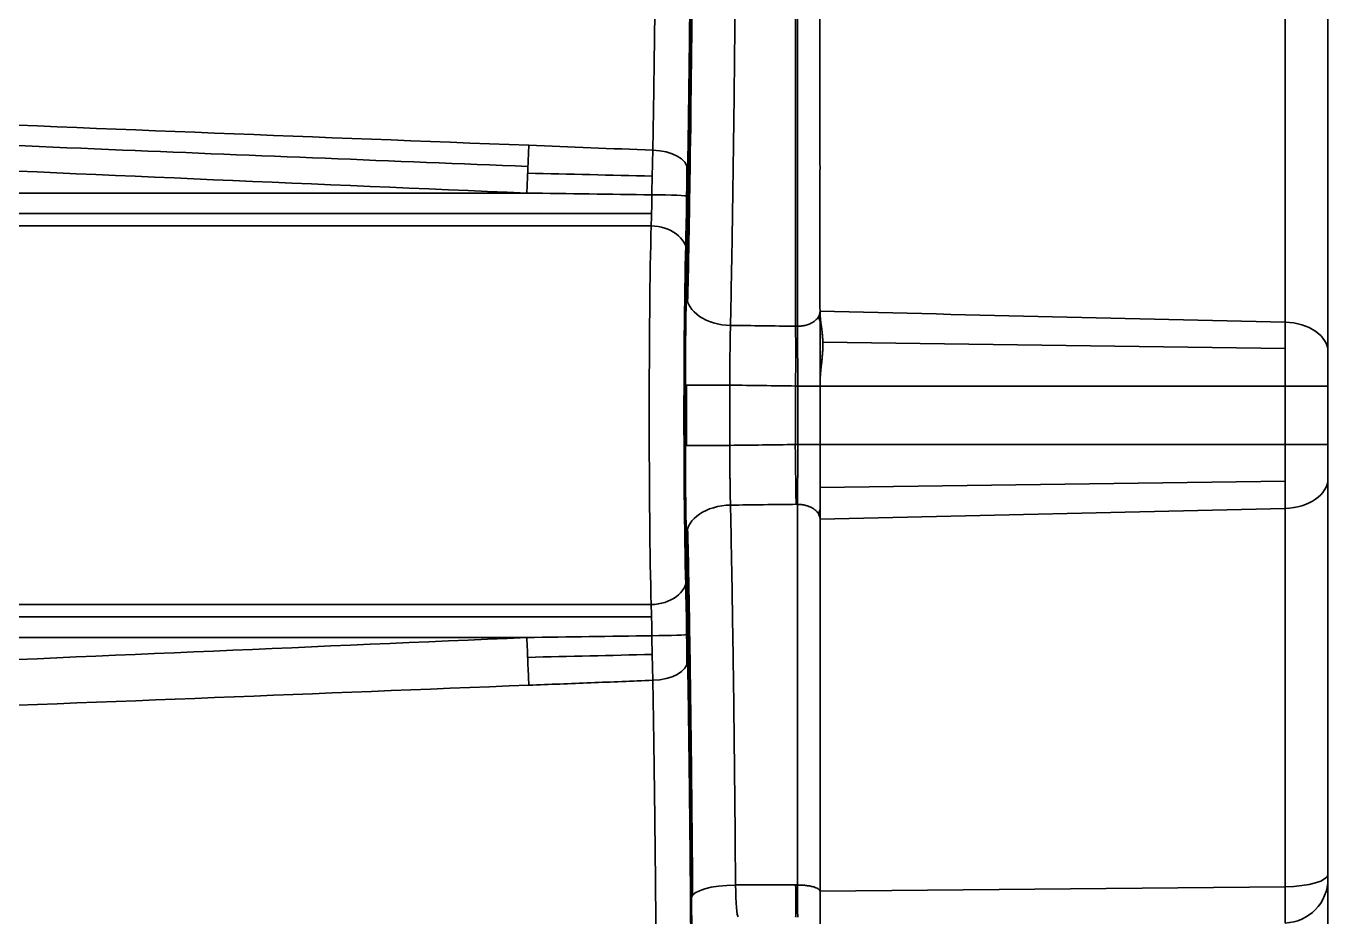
# Model space of a CAD drawing. Header units: millimetres. Extents: x 83 to 1196, y -164 to 735.
# Drawn here: x 361.54 to 390.89, y 49.73 to 69.82 of the extents above; entities that cross this region are included whole.
import ezdxf

# ---------------------------------------------------------------- set-up
doc = ezdxf.new("R2010")
doc.units = ezdxf.units.MM
doc.layers.add('1', color=7, linetype='Continuous', true_color=0xffffff)

msp = doc.modelspace()

# ---------------------------------------------------------------- linework, layer by layer
at = {"layer": '1', "color": 7, "linetype": 'Continuous', "lineweight": 35}
for p, q in [((372.874, 67.128), (372.829, 66.052)), ((376.425, 65.507), (376.435, 66.67)), ((372.829, 66.052), (309.841, 66.052)), ((309.841, 65.587), (375.641, 65.587)), ((375.631, 65.309), (309.841, 65.309)), ((379.402, 63.261), (379.438, 63.158)), ((379.501, 62.693), (389.924, 62.55)), ((376.404, 60.362), (376.404, 61.72)), ((377.408, 61.72), (376.404, 61.72)), ((376.429, 60.362), (376.429, 61.72)), ((377.408, 60.362), (377.408, 61.72)), ((378.889, 61.7), (378.937, 61.7)), ((378.937, 60.382), (378.937, 61.699)), ((379.438, 60.382), (379.438, 61.699)), ((389.924, 61.699), (379.439, 61.699)), ((389.924, 60.382), (389.924, 61.699)), ((390.889, 61.699), (390.889, 60.382)), ((390.889, 61.699), (390.889, 60.382)), ((377.408, 60.362), (376.404, 60.362)), ((378.933, 60.382), (378.889, 60.381)), ((389.924, 60.382), (379.438, 60.382)), ((390.889, 60.382), (389.924, 60.382)), ((389.924, 59.555), (379.438, 59.414)), ((379.402, 58.821), (379.438, 58.924)), ((389.924, 58.941), (379.439, 58.696)), ((309.841, 56.772), (375.631, 56.772)), ((375.641, 56.495), (309.841, 56.495)), ((376.435, 55.412), (376.425, 56.575)), ((309.841, 56.03), (372.829, 56.03)), ((377.533, 50.449), (378.91, 50.449)), ((389.924, 50.41), (379.438, 50.307))]:
    msp.add_line(p, q, dxfattribs=at)
for centre, major_axis, ratio, start_param, end_param in [((375.651, 66.583), (0.804, -0.014), 0.540697, 0.031123, 1.557397), ((375.599, 66.052), (0, 1.005), 0.047135, 3.881303, 4.671978), ((375.646, 65.979), (0.804, -0.001), 0.0404, 0.026201, 1.570839), ((376.402, 66.052), (0, 1.809), 0.026186, 3.881303, 4.671978), ((376.403, 66.052), (0, 1.005), 0.026186, 3.875603, 4.139484), ((375.718, 61.041), (0, 5.779), 0.022543, 0.73971, 2.401882), ((375.631, 64.716), (0.804, -0.023), 0.738526, 0.038835, 1.591985), ((376.523, 61.041), (0, 5.779), 0.026186, 0.740702, 2.400891), ((376.522, 61.041), (0, 4.975), 0.026186, 0.73971, 2.401882), ((377.429, 63.74), (-1.005, 0.024), 0.669986, 0.035268, 1.577561), ((389.889, 62.469), (1, 0), 0.670961, 0, 1.53589), ((389.889, 61.699), (1, 0), 0.000005, 0, 1.53589), ((389.889, 59.611), (1, 0), 0.669804, 4.747296, 6.283186), ((377.429, 58.342), (-1.005, -0.024), 0.669986, 4.705624, 6.247917), ((375.631, 57.366), (0.804, 0.023), 0.738526, 4.6912, 6.24435), ((376.402, 56.03), (0, 1.809), 0.026186, 4.7528, 5.543475), ((375.599, 56.03), (0, 1.005), 0.047135, 4.7528, 5.543475), ((376.403, 56.03), (0, 1.005), 0.026186, 5.285294, 5.549175), ((375.646, 56.103), (0.804, 0.001), 0.0404, 4.712346, 6.256984), ((375.651, 55.499), (0.804, 0.014), 0.540697, 4.725788, 6.252062), ((389.889, 50.692), (1, 0), 0.282075, 4.747296, 6.283186), ((389.889, 50.59), (1, 0), 0.999028, 4.747296, 6.283185), ((377.545, 50.165), (-1.005, -0.008), 0.28215, 4.721938, 6.255896), ((377.596, 50.732), (0, 1.005), 0.06461, 1.856732, 3.09774), ((376.591, 50.732), (0, 2.01), 0.026196, 1.856732, 2.827389)]:
    msp.add_ellipse(centre, major_axis=major_axis, ratio=ratio, start_param=start_param, end_param=end_param, dxfattribs=at)
for points, degree, knots in [([(375.742, 73.162), (375.74, 72.89), (375.738, 72.62), (375.734, 72.216), (375.733, 72.082), (375.731, 71.814), (375.73, 71.681), (375.724, 71.016), (375.718, 70.493), (375.706, 69.466), (375.7, 68.962), (375.685, 67.974), (375.678, 67.49), (375.669, 67.017)], 3, [0, 0, 0, 0, 0.125, 0.125, 0.1875, 0.1875, 0.25, 0.25, 0.5, 0.5, 0.75, 0.75, 1, 1, 1, 1]), ([(376.526, 72.964), (376.522, 72.397), (376.518, 71.838), (376.508, 70.738), (376.503, 70.197), (376.491, 69.131), (376.485, 68.608), (376.471, 67.58), (376.463, 67.076), (376.455, 66.583)], 3, [0, 0, 0, 0, 0.25, 0.25, 0.5, 0.5, 0.75, 0.75, 1, 1, 1, 1]), ([(376.424, 63.74), (376.431, 64.034), (376.438, 64.334), (376.45, 64.948), (376.456, 65.262), (376.474, 66.219), (376.484, 66.882), (376.499, 67.909), (376.503, 68.256), (376.512, 68.962), (376.516, 69.321), (376.522, 69.866), (376.524, 70.049), (376.527, 70.326), (376.528, 70.419), (376.529, 70.604), (376.534, 71.068), (376.538, 71.538), (376.54, 71.916)], 3, [0, 0, 0, 0, 0.125, 0.125, 0.25, 0.25, 0.5, 0.5, 0.625, 0.625, 0.75, 0.75, 0.8125, 0.8125, 0.84375, 0.84375, 0.875, 1, 1, 1, 1]), ([(376.566, 71.859), (376.566, 71.807), (376.566, 71.756), (376.553, 70.066), (376.536, 68.48), (376.509, 66.578), (376.503, 66.203), (376.491, 65.47), (376.485, 65.112), (376.471, 64.359), (376.463, 63.968), (376.454, 63.588)], 3, [0, 0, 0, 0, 0.017162, 0.017162, 0.567169, 0.567169, 0.704671, 0.704671, 0.842173, 0.842173, 1, 1, 1, 1]), ([(377.42, 63.067), (377.426, 63.375), (377.433, 63.69), (377.445, 64.333), (377.451, 64.661), (377.468, 65.664), (377.478, 66.358), (377.492, 67.434), (377.497, 67.798), (377.505, 68.538), (377.509, 68.913), (377.515, 69.484), (377.517, 69.676), (377.52, 69.966), (377.521, 70.063), (377.522, 70.257), (377.527, 70.744), (377.53, 71.236), (377.533, 71.633)], 3, [0, 0, 0, 0, 0.125, 0.125, 0.25, 0.25, 0.5, 0.5, 0.625, 0.625, 0.75, 0.75, 0.8125, 0.8125, 0.84375, 0.84375, 0.875, 1, 1, 1, 1]), ([(378.889, 71.633), (378.889, 71.609), (378.889, 71.56), (378.889, 71.486), (378.889, 71.413), (378.889, 71.339), (378.889, 71.266), (378.889, 71.193), (378.889, 71.12), (378.889, 71.047), (378.889, 70.974), (378.889, 70.902), (378.889, 70.829), (378.889, 70.757), (378.889, 70.685), (378.889, 70.612), (378.889, 70.54), (378.889, 70.468), (378.889, 70.397), (378.889, 70.325), (378.889, 70.253), (378.889, 70.182), (378.889, 70.111), (378.889, 70.039), (378.889, 69.968), (378.889, 69.897), (378.889, 69.826), (378.889, 69.756), (378.889, 69.685), (378.889, 69.615), (378.889, 69.544), (378.889, 69.474), (378.889, 69.404), (378.889, 69.334), (378.889, 69.264), (378.889, 69.194), (378.889, 69.125), (378.889, 69.055), (378.889, 68.986), (378.889, 68.916), (378.889, 68.847), (378.889, 68.778), (378.889, 68.709), (378.889, 68.641), (378.889, 68.572), (378.889, 68.503), (378.889, 68.435), (378.889, 68.367), (378.889, 68.299), (378.889, 68.231), (378.889, 68.163), (378.889, 68.095), (378.889, 68.028), (378.889, 67.96), (378.889, 67.893), (378.889, 67.826), (378.889, 67.759), (378.889, 67.692), (378.889, 67.625), (378.889, 67.558), (378.889, 67.492), (378.889, 67.425), (378.889, 67.359), (378.889, 67.293), (378.889, 67.227), (378.889, 67.161), (378.889, 67.095), (378.889, 67.03), (378.889, 66.964), (378.889, 66.899), (378.889, 66.834), (378.889, 66.769), (378.889, 66.704), (378.889, 66.639), (378.889, 66.574), (378.889, 66.51), (378.889, 66.446), (378.889, 66.382), (378.889, 66.318), (378.889, 66.254), (378.889, 66.19), (378.889, 66.127), (378.889, 66.063), (378.889, 66), (378.889, 65.937), (378.889, 65.874), (378.889, 65.811), (378.889, 65.748), (378.889, 65.686), (378.889, 65.624), (378.889, 65.562), (378.889, 65.5), (378.889, 65.438), (378.889, 65.376), (378.889, 65.315), (378.889, 65.253), (378.889, 65.192), (378.889, 65.131), (378.889, 65.07), (378.889, 65.01), (378.889, 64.949), (378.889, 64.889), (378.889, 64.828), (378.889, 64.768), (378.889, 64.709), (378.889, 64.649), (378.889, 64.589), (378.889, 64.53), (378.889, 64.471), (378.889, 64.412), (378.889, 64.353), (378.889, 64.294), (378.889, 64.236), (378.889, 64.178), (378.889, 64.119), (378.889, 64.061), (378.889, 64.004), (378.889, 63.946), (378.889, 63.889), (378.889, 63.831), (378.889, 63.774), (378.889, 63.717), (378.889, 63.661), (378.889, 63.604), (378.889, 63.548), (378.889, 63.492), (378.889, 63.436), (378.889, 63.38), (378.889, 63.324), (378.889, 63.269), (378.889, 63.214), (378.889, 63.159), (378.889, 63.104), (378.889, 63.068), (378.889, 63.05)], 3, [0, 0, 0, 0, 0.00779, 0.015574, 0.023354, 0.031129, 0.0389, 0.046665, 0.054426, 0.062183, 0.069934, 0.077681, 0.085424, 0.093162, 0.100895, 0.108625, 0.116349, 0.12407, 0.131786, 0.139497, 0.147205, 0.154908, 0.162607, 0.170302, 0.177993, 0.185679, 0.193362, 0.201041, 0.208716, 0.216387, 0.224054, 0.231717, 0.239377, 0.247032, 0.254685, 0.262333, 0.269978, 0.277619, 0.285257, 0.292892, 0.300523, 0.30815, 0.315775, 0.323396, 0.331013, 0.338628, 0.34624, 0.353848, 0.361454, 0.369056, 0.376656, 0.384252, 0.391846, 0.399437, 0.407026, 0.414611, 0.422194, 0.429775, 0.437352, 0.444928, 0.452501, 0.460071, 0.467639, 0.475204, 0.482767, 0.490327, 0.497885, 0.50544, 0.512993, 0.520544, 0.528092, 0.535638, 0.543181, 0.550722, 0.558261, 0.565797, 0.573332, 0.580863, 0.588393, 0.59592, 0.603446, 0.610969, 0.61849, 0.626008, 0.633525, 0.64104, 0.648552, 0.656063, 0.663572, 0.671079, 0.678583, 0.686087, 0.693588, 0.701087, 0.708585, 0.716081, 0.723575, 0.731068, 0.738559, 0.746049, 0.753537, 0.761024, 0.768509, 0.775993, 0.783476, 0.790957, 0.798437, 0.805916, 0.813394, 0.820871, 0.828346, 0.835821, 0.843295, 0.850768, 0.85824, 0.865711, 0.873181, 0.88065, 0.888119, 0.895587, 0.903053, 0.910518, 0.917983, 0.925446, 0.932907, 0.940368, 0.947827, 0.955285, 0.962741, 0.970196, 0.977649, 0.985101, 0.992551, 1, 1, 1, 1]), ([(378.932, 63.049), (378.932, 63.067), (378.932, 63.104), (378.932, 63.159), (378.932, 63.214), (378.932, 63.269), (378.932, 63.325), (378.932, 63.38), (378.932, 63.436), (378.932, 63.492), (378.932, 63.549), (378.932, 63.605), (378.932, 63.662), (378.932, 63.719), (378.932, 63.776), (378.932, 63.833), (378.932, 63.89), (378.932, 63.948), (378.932, 64.005), (378.932, 64.063), (378.932, 64.121), (378.932, 64.18), (378.932, 64.238), (378.932, 64.297), (378.932, 64.356), (378.932, 64.415), (378.932, 64.474), (378.932, 64.533), (378.932, 64.592), (378.932, 64.652), (378.932, 64.712), (378.932, 64.772), (378.932, 64.832), (378.931, 64.892), (378.931, 64.953), (378.931, 65.013), (378.931, 65.074), (378.931, 65.135), (378.931, 65.196), (378.931, 65.257), (378.931, 65.319), (378.931, 65.38), (378.931, 65.442), (378.931, 65.504), (378.931, 65.566), (378.931, 65.628), (378.931, 65.691), (378.931, 65.753), (378.931, 65.816), (378.931, 65.879), (378.931, 65.942), (378.931, 66.005), (378.931, 66.068), (378.931, 66.131), (378.931, 66.195), (378.931, 66.259), (378.931, 66.323), (378.931, 66.387), (378.931, 66.451), (378.931, 66.515), (378.931, 66.58), (378.931, 66.644), (378.931, 66.709), (378.931, 66.774), (378.931, 66.839), (378.931, 66.904), (378.931, 66.969), (378.931, 67.035), (378.931, 67.1), (378.931, 67.166), (378.931, 67.232), (378.931, 67.298), (378.931, 67.364), (378.931, 67.43), (378.931, 67.497), (378.931, 67.563), (378.931, 67.63), (378.931, 67.697), (378.931, 67.764), (378.931, 67.831), (378.931, 67.898), (378.931, 67.965), (378.931, 68.033), (378.931, 68.1), (378.931, 68.168), (378.931, 68.236), (378.931, 68.304), (378.931, 68.372), (378.931, 68.44), (378.931, 68.508), (378.931, 68.577), (378.931, 68.645), (378.931, 68.714), (378.931, 68.783), (378.931, 68.852), (378.931, 68.921), (378.931, 68.99), (378.931, 69.059), (378.931, 69.129), (378.931, 69.198), (378.931, 69.268), (378.931, 69.338), (378.931, 69.408), (378.931, 69.478), (378.931, 69.548), (378.931, 69.618), (378.931, 69.689), (378.931, 69.759), (378.931, 69.83), (378.931, 69.901), (378.931, 69.971), (378.931, 70.042), (378.931, 70.114), (378.931, 70.185), (378.931, 70.256), (378.931, 70.328), (378.931, 70.399), (378.931, 70.471), (378.931, 70.543), (378.931, 70.615), (378.931, 70.687), (378.931, 70.759), (378.931, 70.831), (378.931, 70.903), (378.931, 70.976), (378.931, 71.049), (378.931, 71.121), (378.931, 71.194), (378.931, 71.267), (378.931, 71.34), (378.931, 71.413), (378.931, 71.486), (378.931, 71.56), (378.931, 71.609), (378.931, 71.633)], 3, [0, 0, 0, 0, 0.00747, 0.01494, 0.022412, 0.029885, 0.037359, 0.044835, 0.052311, 0.059788, 0.067267, 0.074746, 0.082226, 0.089707, 0.097189, 0.104672, 0.112155, 0.119639, 0.127123, 0.134609, 0.142094, 0.14958, 0.157067, 0.164554, 0.172041, 0.17953, 0.187019, 0.194509, 0.201999, 0.209491, 0.216983, 0.224476, 0.231971, 0.239466, 0.246962, 0.25446, 0.261959, 0.269459, 0.27696, 0.284462, 0.291966, 0.299471, 0.306978, 0.314486, 0.321996, 0.329507, 0.33702, 0.344534, 0.35205, 0.359567, 0.367087, 0.374608, 0.382131, 0.389655, 0.397182, 0.40471, 0.41224, 0.419773, 0.427307, 0.434843, 0.442381, 0.449921, 0.457463, 0.465007, 0.472553, 0.480101, 0.487652, 0.495204, 0.502759, 0.510316, 0.517875, 0.525436, 0.533, 0.540565, 0.548133, 0.555703, 0.563275, 0.57085, 0.578427, 0.586006, 0.593587, 0.601171, 0.608757, 0.616346, 0.623938, 0.631532, 0.639128, 0.646727, 0.65433, 0.661934, 0.669542, 0.677153, 0.684766, 0.692383, 0.700002, 0.707625, 0.715251, 0.72288, 0.730512, 0.738147, 0.745786, 0.753428, 0.761074, 0.768723, 0.776375, 0.784031, 0.791691, 0.799354, 0.807021, 0.814692, 0.822366, 0.830044, 0.837726, 0.845412, 0.853102, 0.860795, 0.868493, 0.876195, 0.883901, 0.891611, 0.899325, 0.907043, 0.914765, 0.922492, 0.930223, 0.937958, 0.945698, 0.953442, 0.96119, 0.968943, 0.976701, 0.984463, 0.992229, 1, 1, 1, 1]), ([(379.438, 71.775), (379.437, 71.551), (379.436, 71.327), (379.435, 70.994), (379.435, 70.883), (379.434, 70.662), (379.433, 70.331), (379.433, 70.003), (379.432, 69.567), (379.432, 69.351), (379.432, 68.706), (379.433, 68.175), (379.434, 67.655), (379.435, 67.448), (379.435, 67.345), (379.436, 67.037), (379.437, 66.834), (379.438, 66.632)], 3, [0, 0, 0, 0, 0.125, 0.125, 0.1875, 0.1875, 0.25, 0.375, 0.375, 0.5, 0.5, 0.75, 0.8125, 0.8125, 0.875, 0.875, 1, 1, 1, 1]), ([(389.924, 63.14), (389.924, 63.157), (389.924, 63.192), (389.924, 63.245), (389.924, 63.298), (389.924, 63.351), (389.924, 63.404), (389.924, 63.457), (389.924, 63.511), (389.924, 63.564), (389.924, 63.618), (389.924, 63.673), (389.924, 63.727), (389.924, 63.782), (389.924, 63.836), (389.924, 63.891), (389.924, 63.947), (389.924, 64.002), (389.924, 64.057), (389.924, 64.113), (389.924, 64.169), (389.924, 64.226), (389.924, 64.282), (389.924, 64.339), (389.924, 64.395), (389.924, 64.452), (389.924, 64.51), (389.924, 64.567), (389.924, 64.625), (389.924, 64.683), (389.924, 64.741), (389.924, 64.799), (389.924, 64.857), (389.924, 64.916), (389.924, 64.975), (389.924, 65.034), (389.924, 65.094), (389.924, 65.153), (389.924, 65.213), (389.924, 65.273), (389.924, 65.333), (389.924, 65.393), (389.924, 65.454), (389.924, 65.515), (389.924, 65.576), (389.924, 65.637), (389.924, 65.698), (389.924, 65.76), (389.924, 65.822), (389.924, 65.884), (389.924, 65.946), (389.924, 66.008), (389.924, 66.071), (389.924, 66.133), (389.924, 66.196), (389.924, 66.259), (389.924, 66.323), (389.924, 66.386), (389.924, 66.45), (389.924, 66.513), (389.924, 66.577), (389.924, 66.641), (389.924, 66.706), (389.924, 66.77), (389.924, 66.835), (389.924, 66.899), (389.924, 66.964), (389.924, 67.029), (389.924, 67.095), (389.924, 67.16), (389.924, 67.226), (389.924, 67.291), (389.924, 67.357), (389.924, 67.423), (389.924, 67.489), (389.924, 67.556), (389.924, 67.622), (389.924, 67.689), (389.924, 67.756), (389.924, 67.823), (389.924, 67.891), (389.924, 67.958), (389.924, 68.026), (389.924, 68.093), (389.924, 68.161), (389.924, 68.229), (389.924, 68.298), (389.924, 68.366), (389.924, 68.435), (389.924, 68.504), (389.924, 68.572), (389.924, 68.641), (389.924, 68.711), (389.924, 68.78), (389.924, 68.85), (389.924, 68.919), (389.924, 68.989), (389.924, 69.059), (389.924, 69.129), (389.924, 69.199), (389.924, 69.27), (389.924, 69.34), (389.924, 69.411), (389.924, 69.482), (389.924, 69.553), (389.924, 69.624), (389.924, 69.695), (389.924, 69.767), (389.924, 69.838), (389.924, 69.91), (389.924, 69.982), (389.924, 70.054), (389.924, 70.126), (389.924, 70.198), (389.924, 70.27), (389.924, 70.343), (389.924, 70.416), (389.924, 70.488), (389.924, 70.561), (389.924, 70.634), (389.924, 70.708), (389.924, 70.781), (389.924, 70.854), (389.924, 70.928), (389.924, 71.002), (389.924, 71.076), (389.924, 71.15), (389.924, 71.224), (389.924, 71.298), (389.924, 71.373), (389.924, 71.447), (389.924, 71.522), (389.924, 71.597), (389.924, 71.647), (389.924, 71.671)], 3, [0, 0, 0, 0, 0.007206, 0.014416, 0.021629, 0.028846, 0.036067, 0.043292, 0.050521, 0.057754, 0.064992, 0.072234, 0.07948, 0.086731, 0.093986, 0.101246, 0.108511, 0.115781, 0.123056, 0.130336, 0.137621, 0.144911, 0.152207, 0.159508, 0.166815, 0.174128, 0.181446, 0.188771, 0.196101, 0.203437, 0.21078, 0.218129, 0.225485, 0.232847, 0.240215, 0.247591, 0.254973, 0.262362, 0.269759, 0.277163, 0.284574, 0.291992, 0.299417, 0.306849, 0.314288, 0.321733, 0.329186, 0.336644, 0.34411, 0.351582, 0.35906, 0.366545, 0.374035, 0.381532, 0.389035, 0.396544, 0.404059, 0.411579, 0.419105, 0.426637, 0.434174, 0.441717, 0.449264, 0.456817, 0.464375, 0.471938, 0.479506, 0.487078, 0.494655, 0.502237, 0.509823, 0.517416, 0.525015, 0.532621, 0.540234, 0.547854, 0.55548, 0.563113, 0.570753, 0.578399, 0.586051, 0.59371, 0.601375, 0.609047, 0.616725, 0.624409, 0.632099, 0.639795, 0.647497, 0.655206, 0.66292, 0.67064, 0.678366, 0.686097, 0.693835, 0.701578, 0.709326, 0.71708, 0.72484, 0.732604, 0.740375, 0.74815, 0.755931, 0.763716, 0.771507, 0.779303, 0.787104, 0.794911, 0.802722, 0.81054, 0.818363, 0.826191, 0.834025, 0.841865, 0.849711, 0.857563, 0.865421, 0.873285, 0.881155, 0.889031, 0.896914, 0.904803, 0.912699, 0.920602, 0.928511, 0.936427, 0.94435, 0.952279, 0.960216, 0.968159, 0.976109, 0.984066, 0.992029, 1, 1, 1, 1]), ([(390.889, 71.389), (390.889, 70.979), (390.889, 70.572), (390.889, 69.966), (390.889, 69.765), (390.889, 69.365), (390.889, 69.167), (390.889, 68.574), (390.889, 68.183), (390.889, 67.411), (390.889, 67.03), (390.889, 66.466), (390.889, 66.279), (390.889, 65.909), (390.889, 65.726), (390.889, 65.18), (390.889, 64.823), (390.889, 64.299), (390.889, 64.126), (390.889, 63.869), (390.889, 63.784), (390.889, 63.614), (390.889, 63.53), (390.889, 63.279), (390.889, 63.114), (390.889, 62.789), (390.889, 62.628), (390.889, 62.469)], 3, [0, 0, 0, 0, 0.125, 0.125, 0.1875, 0.1875, 0.25, 0.25, 0.375, 0.375, 0.5, 0.5, 0.5625, 0.5625, 0.625, 0.625, 0.75, 0.75, 0.8125, 0.8125, 0.84375, 0.84375, 0.875, 0.875, 0.9375, 0.9375, 1, 1, 1, 1]), ([(358.698, 67.231), (360.37, 67.161), (362.041, 67.091), (366.76, 66.896), (369.807, 66.773), (372.854, 66.652)], 3, [0, 0, 0, 0, 0.35423, 0.35423, 1, 1, 1, 1]), ([(375.669, 67.017), (375.667, 66.942), (375.665, 66.864), (375.661, 66.704), (375.659, 66.622), (375.656, 66.495), (375.655, 66.452), (375.653, 66.365), (375.652, 66.321), (375.649, 66.189), (375.648, 66.101), (375.646, 66.011)], 3, [0, 0, 0, 0, 0.25, 0.25, 0.5, 0.5, 0.625, 0.625, 0.75, 0.75, 1, 1, 1, 1]), ([(379.438, 66.632), (379.437, 66.342), (379.436, 65.914), (379.435, 65.496), (379.435, 65.219), (379.434, 65.083), (379.434, 64.406), (379.436, 63.885), (379.438, 63.386)], 3, [0, 0, 0, 0, 0.25, 0.375, 0.375, 0.5, 0.5, 1, 1, 1, 1]), ([(376.455, 66.583), (376.454, 66.537), (376.453, 66.491), (376.452, 66.395), (376.452, 66.345), (376.451, 66.269), (376.451, 66.243), (376.45, 66.191), (376.45, 66.165), (376.45, 66.086), (376.45, 66.032), (376.45, 65.979)], 3, [0, 0, 0, 0, 0.25, 0.25, 0.5, 0.5, 0.625, 0.625, 0.75, 0.75, 1, 1, 1, 1]), ([(376.404, 61.72), (376.404, 61.813), (376.404, 61.905), (376.404, 62.044), (376.404, 62.09), (376.405, 62.182), (376.405, 62.227), (376.405, 62.363), (376.407, 62.541), (376.409, 62.802), (376.411, 62.97), (376.412, 63.095), (376.413, 63.136), (376.414, 63.217), (376.415, 63.257), (376.417, 63.375), (376.418, 63.451), (376.42, 63.562), (376.421, 63.599), (376.422, 63.671), (376.423, 63.706), (376.424, 63.74)], 3, [0, 0, 0, 0, 0.125, 0.125, 0.1875, 0.1875, 0.25, 0.25, 0.375, 0.5, 0.625, 0.625, 0.6875, 0.6875, 0.75, 0.75, 0.875, 0.875, 0.9375, 0.9375, 1, 1, 1, 1]), ([(379.438, 63.386), (379.438, 63.363), (379.435, 63.341), (379.422, 63.298), (379.412, 63.276), (379.387, 63.236), (379.371, 63.216), (379.334, 63.179), (379.313, 63.162), (379.266, 63.131), (379.24, 63.117), (379.185, 63.092), (379.156, 63.082), (379.095, 63.065), (379.063, 63.059), (378.998, 63.051), (378.965, 63.049), (378.932, 63.049)], 3, [0, 0, 0, 0, 0.125, 0.125, 0.25, 0.25, 0.375, 0.375, 0.5, 0.5, 0.625, 0.625, 0.75, 0.75, 0.875, 0.875, 1, 1, 1, 1]), ([(379.438, 63.386), (379.438, 63.27), (379.438, 63.147), (379.438, 62.952), (379.438, 62.885), (379.438, 62.781), (379.438, 62.746), (379.438, 62.675), (379.438, 62.639), (379.438, 62.459), (379.438, 62.311), (379.438, 62.085), (379.438, 62.009), (379.438, 61.893), (379.438, 61.855), (379.438, 61.777), (379.438, 61.738), (379.438, 61.699)], 3, [0, 0, 0, 0, 0.25, 0.25, 0.375, 0.375, 0.4375, 0.4375, 0.5, 0.5, 0.75, 0.75, 0.875, 0.875, 0.9375, 0.9375, 1, 1, 1, 1]), ([(379.439, 61.699), (379.439, 61.707), (379.439, 61.722), (379.439, 61.745), (379.439, 61.767), (379.44, 61.788), (379.44, 61.81), (379.441, 61.831), (379.442, 61.851), (379.443, 61.872), (379.443, 61.892), (379.445, 61.912), (379.447, 61.947), (379.451, 62.001), (379.458, 62.077), (379.466, 62.148), (379.473, 62.207), (379.478, 62.252), (379.482, 62.292), (379.486, 62.327), (379.488, 62.357), (379.491, 62.391), (379.494, 62.429), (379.497, 62.473), (379.499, 62.517), (379.501, 62.56), (379.502, 62.624), (379.501, 62.709), (379.496, 62.808), (379.486, 62.911), (379.476, 62.992), (379.467, 63.056), (379.462, 63.093), (379.458, 63.127), (379.455, 63.157), (379.451, 63.183), (379.449, 63.21), (379.446, 63.238), (379.443, 63.27), (379.441, 63.3), (379.44, 63.33), (379.439, 63.358), (379.439, 63.376), (379.439, 63.386)], 3, [0, 0, 0, 0, 0.012265, 0.024352, 0.036262, 0.047995, 0.059551, 0.070931, 0.082134, 0.093162, 0.104015, 0.114692, 0.125196, 0.161424, 0.203108, 0.250257, 0.27761, 0.302358, 0.3245, 0.344037, 0.36097, 0.375299, 0.400741, 0.42586, 0.45066, 0.475146, 0.499321, 0.562104, 0.623774, 0.676857, 0.749357, 0.776004, 0.80033, 0.822336, 0.842022, 0.859389, 0.874436, 0.896445, 0.918016, 0.939154, 0.959861, 0.980141, 1, 1, 1, 1]), ([(389.924, 61.699), (389.924, 61.716), (389.924, 61.733), (389.924, 61.766), (389.924, 61.815), (389.924, 61.865), (389.924, 61.931), (389.924, 61.964), (389.924, 62.029), (389.924, 62.062), (389.924, 62.159), (389.924, 62.224), (389.924, 62.35), (389.924, 62.413), (389.924, 62.599), (389.924, 62.716), (389.924, 62.882), (389.924, 62.936), (389.924, 63.014), (389.924, 63.04), (389.924, 63.09), (389.924, 63.115), (389.924, 63.14)], 3, [0, 0, 0, 0, 0.03125, 0.03125, 0.0625, 0.125, 0.125, 0.1875, 0.1875, 0.25, 0.25, 0.375, 0.375, 0.5, 0.5, 0.75, 0.75, 0.875, 0.875, 0.9375, 0.9375, 1, 1, 1, 1]), ([(377.408, 61.72), (377.408, 61.782), (377.408, 61.844), (377.407, 61.936), (377.407, 61.967), (377.407, 62.028), (377.407, 62.058), (377.407, 62.209), (377.408, 62.326), (377.409, 62.497), (377.41, 62.554), (377.411, 62.637), (377.411, 62.664), (377.412, 62.718), (377.412, 62.745), (377.414, 62.823), (377.415, 62.874), (377.416, 62.948), (377.417, 62.973), (377.418, 63.02), (377.419, 63.044), (377.42, 63.067)], 3, [0, 0, 0, 0, 0.125, 0.125, 0.1875, 0.1875, 0.25, 0.25, 0.5, 0.5, 0.625, 0.625, 0.6875, 0.6875, 0.75, 0.75, 0.875, 0.875, 0.9375, 0.9375, 1, 1, 1, 1]), ([(378.889, 63.05), (378.893, 63.05), (378.902, 63.049), (378.915, 63.049), (378.925, 63.049), (378.931, 63.049), (378.932, 63.049)], 3, [0, 0, 0, 0, 0.300002, 0.600004, 0.900005, 1, 1, 1, 1]), ([(378.889, 63.05), (378.889, 62.958), (378.889, 62.859), (378.89, 62.649), (378.89, 62.538), (378.89, 62.308), (378.89, 62.189), (378.889, 61.947), (378.889, 61.823), (378.889, 61.7)], 3, [0, 0, 0, 0, 0.25, 0.25, 0.5, 0.5, 0.75, 0.75, 1, 1, 1, 1]), ([(378.937, 61.699), (378.936, 61.707), (378.936, 61.722), (378.936, 61.745), (378.936, 61.768), (378.936, 61.791), (378.936, 61.813), (378.936, 61.835), (378.936, 61.857), (378.936, 61.879), (378.936, 61.901), (378.936, 61.923), (378.936, 61.944), (378.936, 61.966), (378.936, 61.987), (378.936, 62.008), (378.935, 62.029), (378.935, 62.049), (378.935, 62.07), (378.935, 62.09), (378.935, 62.11), (378.935, 62.13), (378.935, 62.15), (378.935, 62.17), (378.935, 62.189), (378.935, 62.209), (378.935, 62.228), (378.935, 62.247), (378.935, 62.266), (378.935, 62.284), (378.935, 62.303), (378.935, 62.321), (378.934, 62.339), (378.934, 62.357), (378.934, 62.374), (378.934, 62.392), (378.934, 62.409), (378.934, 62.426), (378.934, 62.443), (378.934, 62.46), (378.934, 62.477), (378.934, 62.493), (378.934, 62.509), (378.934, 62.525), (378.934, 62.541), (378.934, 62.557), (378.934, 62.572), (378.934, 62.587), (378.934, 62.603), (378.934, 62.617), (378.933, 62.632), (378.933, 62.647), (378.933, 62.661), (378.933, 62.675), (378.933, 62.689), (378.933, 62.703), (378.933, 62.717), (378.933, 62.73), (378.933, 62.744), (378.933, 62.757), (378.933, 62.77), (378.933, 62.783), (378.933, 62.795), (378.933, 62.808), (378.933, 62.82), (378.933, 62.832), (378.933, 62.844), (378.933, 62.856), (378.933, 62.867), (378.933, 62.879), (378.933, 62.89), (378.933, 62.901), (378.932, 62.912), (378.932, 62.923), (378.932, 62.934), (378.932, 62.944), (378.932, 62.954), (378.932, 62.964), (378.932, 62.974), (378.932, 62.984), (378.932, 62.994), (378.932, 63.004), (378.932, 63.013), (378.932, 63.022), (378.932, 63.031), (378.932, 63.04), (378.932, 63.046), (378.932, 63.049)], 3, [0, 0, 0, 0, 0.015532, 0.030975, 0.046328, 0.061591, 0.076765, 0.091849, 0.106843, 0.121747, 0.136562, 0.151287, 0.165922, 0.180468, 0.194924, 0.20929, 0.223567, 0.237753, 0.25185, 0.265858, 0.279775, 0.293603, 0.307342, 0.32099, 0.334549, 0.348018, 0.361398, 0.374687, 0.387887, 0.400998, 0.414018, 0.426949, 0.43979, 0.452542, 0.465203, 0.477776, 0.490258, 0.502651, 0.514953, 0.527167, 0.53929, 0.551324, 0.563268, 0.575123, 0.586887, 0.598562, 0.610148, 0.621643, 0.633049, 0.644365, 0.655592, 0.666728, 0.677775, 0.688733, 0.6996, 0.710378, 0.721067, 0.731665, 0.742174, 0.752593, 0.762922, 0.773162, 0.783312, 0.793372, 0.803343, 0.813224, 0.823015, 0.832716, 0.842328, 0.85185, 0.861283, 0.870625, 0.879878, 0.889041, 0.898115, 0.907099, 0.915993, 0.924797, 0.933512, 0.942137, 0.950672, 0.959118, 0.967474, 0.97574, 0.983916, 0.992003, 1, 1, 1, 1]), ([(390.889, 62.469), (390.889, 62.443), (390.889, 62.416), (390.889, 62.36), (390.889, 62.331), (390.889, 62.243), (390.889, 62.18), (390.889, 62.048), (390.889, 61.98), (390.889, 61.876), (390.889, 61.841), (390.889, 61.77), (390.889, 61.735), (390.889, 61.699)], 3, [0, 0, 0, 0, 0.125, 0.125, 0.25, 0.25, 0.5, 0.5, 0.75, 0.75, 0.875, 0.875, 1, 1, 1, 1]), ([(379.438, 61.699), (379.438, 61.699), (379.435, 61.699), (379.422, 61.699), (379.412, 61.699), (379.387, 61.699), (379.372, 61.699), (379.335, 61.699), (379.314, 61.699), (379.268, 61.699), (379.242, 61.699), (379.188, 61.699), (379.159, 61.699), (379.098, 61.699), (379.067, 61.699), (379.002, 61.699), (378.969, 61.699), (378.937, 61.699)], 3, [0, 0, 0, 0, 0.124244, 0.124244, 0.249352, 0.249352, 0.37446, 0.37446, 0.499568, 0.499568, 0.624676, 0.624676, 0.749784, 0.749784, 0.874892, 0.874892, 1, 1, 1, 1]), ([(376.424, 58.342), (376.422, 58.41), (376.421, 58.482), (376.419, 58.593), (376.418, 58.631), (376.417, 58.708), (376.416, 58.747), (376.414, 58.865), (376.413, 58.945), (376.411, 59.07), (376.411, 59.112), (376.41, 59.196), (376.409, 59.239), (376.408, 59.369), (376.406, 59.543), (376.405, 59.81), (376.404, 59.992), (376.404, 60.13), (376.404, 60.176), (376.404, 60.269), (376.404, 60.315), (376.404, 60.362)], 3, [0, 0, 0, 0, 0.125, 0.125, 0.1875, 0.1875, 0.25, 0.25, 0.375, 0.375, 0.4375, 0.4375, 0.5, 0.5, 0.625, 0.75, 0.875, 0.875, 0.9375, 0.9375, 1, 1, 1, 1]), ([(377.42, 59.015), (377.418, 59.061), (377.417, 59.108), (377.415, 59.183), (377.415, 59.208), (377.414, 59.259), (377.413, 59.285), (377.412, 59.364), (377.411, 59.417), (377.41, 59.5), (377.41, 59.528), (377.409, 59.585), (377.409, 59.613), (377.408, 59.757), (377.407, 59.875), (377.407, 60.055), (377.407, 60.115), (377.407, 60.207), (377.408, 60.238), (377.408, 60.3), (377.408, 60.331), (377.408, 60.362)], 3, [0, 0, 0, 0, 0.125, 0.125, 0.1875, 0.1875, 0.25, 0.25, 0.375, 0.375, 0.4375, 0.4375, 0.5, 0.5, 0.75, 0.75, 0.875, 0.875, 0.9375, 0.9375, 1, 1, 1, 1]), ([(378.88, 60.381), (378.882, 60.26), (378.883, 60.139), (378.886, 59.901), (378.888, 59.784), (378.891, 59.557), (378.893, 59.448), (378.895, 59.24), (378.897, 59.142), (378.898, 59.052)], 3, [0, 0, 0, 0, 0.25, 0.25, 0.5, 0.5, 0.75, 0.75, 1, 1, 1, 1]), ([(378.937, 60.382), (378.936, 60.261), (378.936, 60.14), (378.935, 59.901), (378.935, 59.784), (378.934, 59.558), (378.933, 59.448), (378.933, 59.241), (378.932, 59.143), (378.932, 59.052)], 3, [0, 0, 0, 0, 0.25, 0.25, 0.5, 0.5, 0.75, 0.75, 1, 1, 1, 1]), ([(379.438, 60.382), (379.438, 60.382), (379.434, 60.382), (379.42, 60.382), (379.41, 60.382), (379.383, 60.382), (379.367, 60.382), (379.34, 60.382), (379.331, 60.382), (379.316, 60.382), (379.311, 60.382), (379.301, 60.382), (379.296, 60.382), (379.269, 60.382), (379.246, 60.382), (379.193, 60.382), (379.165, 60.382), (379.103, 60.382), (379.071, 60.382), (379.003, 60.382), (378.968, 60.382), (378.933, 60.382)], 3, [0, 0, 0, 0, 0.125352, 0.125352, 0.250302, 0.250302, 0.375252, 0.375252, 0.437726, 0.437726, 0.468964, 0.468964, 0.500201, 0.500201, 0.625151, 0.625151, 0.750101, 0.750101, 0.87505, 0.87505, 1, 1, 1, 1]), ([(379.438, 58.696), (379.438, 58.703), (379.438, 58.716), (379.438, 58.736), (379.438, 58.756), (379.438, 58.776), (379.438, 58.796), (379.438, 58.817), (379.438, 58.838), (379.438, 58.859), (379.438, 58.88), (379.438, 58.901), (379.438, 58.922), (379.438, 58.944), (379.438, 58.966), (379.438, 58.988), (379.438, 59.01), (379.438, 59.032), (379.438, 59.054), (379.438, 59.077), (379.438, 59.099), (379.438, 59.122), (379.438, 59.145), (379.438, 59.168), (379.438, 59.191), (379.438, 59.215), (379.438, 59.238), (379.438, 59.262), (379.438, 59.285), (379.438, 59.309), (379.438, 59.333), (379.438, 59.357), (379.438, 59.381), (379.438, 59.405), (379.438, 59.43), (379.438, 59.454), (379.438, 59.473), (379.438, 59.489), (379.438, 59.504), (379.438, 59.527), (379.438, 59.559), (379.438, 59.598), (379.438, 59.645), (379.438, 59.718), (379.438, 59.811), (379.438, 59.901), (379.438, 59.967), (379.438, 60.013), (379.438, 60.059), (379.438, 60.105), (379.438, 60.151), (379.438, 60.197), (379.438, 60.243), (379.438, 60.29), (379.438, 60.336), (379.438, 60.367), (379.438, 60.382)], 3, [0, 0, 0, 0, 0.014261, 0.028527, 0.042796, 0.057068, 0.071344, 0.085623, 0.099904, 0.114188, 0.128474, 0.142762, 0.157052, 0.171343, 0.185635, 0.199928, 0.214221, 0.228515, 0.242809, 0.257103, 0.271396, 0.285689, 0.299981, 0.314271, 0.32856, 0.342847, 0.357133, 0.371418, 0.385701, 0.399984, 0.414266, 0.428547, 0.442829, 0.45711, 0.471391, 0.485672, 0.499954, 0.504382, 0.513283, 0.526659, 0.544508, 0.566834, 0.593636, 0.624919, 0.690659, 0.749274, 0.774371, 0.799466, 0.824559, 0.849648, 0.874731, 0.899806, 0.924872, 0.949927, 0.97497, 1, 1, 1, 1]), ([(389.924, 58.941), (389.924, 58.954), (389.924, 58.966), (389.924, 58.991), (389.924, 59.029), (389.924, 59.068), (389.924, 59.121), (389.924, 59.147), (389.924, 59.202), (389.924, 59.23), (389.924, 59.314), (389.924, 59.371), (389.924, 59.489), (389.924, 59.549), (389.924, 59.734), (389.924, 59.86), (389.924, 60.022), (389.924, 60.054), (389.924, 60.12), (389.924, 60.185), (389.924, 60.267), (389.924, 60.316), (389.924, 60.349), (389.924, 60.366), (389.924, 60.382)], 3, [0, 0, 0, 0, 0.03125, 0.03125, 0.0625, 0.125, 0.125, 0.1875, 0.1875, 0.25, 0.25, 0.375, 0.375, 0.5, 0.5, 0.75, 0.75, 0.8125, 0.8125, 0.875, 0.9375, 0.96875, 0.96875, 1, 1, 1, 1]), ([(390.889, 60.382), (390.889, 60.347), (390.889, 60.312), (390.889, 60.259), (390.889, 60.242), (390.889, 60.207), (390.889, 60.189), (390.889, 60.103), (390.889, 60.035), (390.889, 59.903), (390.889, 59.84), (390.889, 59.75), (390.889, 59.721), (390.889, 59.664), (390.889, 59.637), (390.889, 59.611)], 3, [0, 0, 0, 0, 0.125, 0.125, 0.1875, 0.1875, 0.25, 0.25, 0.5, 0.5, 0.75, 0.75, 0.875, 0.875, 1, 1, 1, 1]), ([(390.889, 59.611), (390.889, 59.294), (390.889, 58.97), (390.889, 58.472), (390.889, 58.304), (390.889, 57.962), (390.889, 57.789), (390.889, 57.438), (390.889, 57.261), (390.889, 56.902), (390.889, 56.721), (390.889, 56.356), (390.889, 56.172), (390.889, 55.894), (390.889, 55.801), (390.889, 55.614), (390.889, 55.521), (390.889, 55.239), (390.889, 55.049), (390.889, 54.668), (390.889, 54.476), (390.889, 53.897), (390.889, 53.507), (390.889, 52.914), (390.889, 52.715), (390.889, 52.315), (390.889, 52.114), (390.889, 51.509), (390.889, 51.102), (390.889, 50.692)], 3, [0, 0, 0, 0, 0.125, 0.125, 0.1875, 0.1875, 0.25, 0.25, 0.3125, 0.3125, 0.375, 0.375, 0.4375, 0.4375, 0.46875, 0.46875, 0.5, 0.5, 0.5625, 0.5625, 0.625, 0.625, 0.75, 0.75, 0.8125, 0.8125, 0.875, 0.875, 1, 1, 1, 1]), ([(377.533, 50.449), (377.528, 51.238), (377.521, 52.011), (377.51, 53.145), (377.506, 53.519), (377.497, 54.258), (377.493, 54.623), (377.486, 55.164), (377.482, 55.433), (377.478, 55.699), (377.476, 55.876), (377.474, 55.964), (377.468, 56.403), (377.462, 56.747), (377.451, 57.42), (377.445, 57.75), (377.433, 58.395), (377.426, 58.709), (377.42, 59.015)], 3, [0, 0, 0, 0, 0.25, 0.25, 0.375, 0.375, 0.5, 0.5, 0.5625, 0.59375, 0.59375, 0.625, 0.625, 0.75, 0.75, 0.875, 0.875, 1, 1, 1, 1]), ([(379.438, 58.696), (379.438, 58.72), (379.434, 58.744), (379.419, 58.79), (379.408, 58.813), (379.381, 58.854), (379.364, 58.874), (379.336, 58.9), (379.326, 58.908), (379.311, 58.92), (379.306, 58.924), (379.295, 58.932), (379.29, 58.935), (379.262, 58.953), (379.238, 58.966), (379.183, 58.99), (379.154, 59), (379.09, 59.017), (379.056, 59.024), (378.986, 59.032), (378.951, 59.033), (378.915, 59.032)], 3, [0, 0, 0, 0, 0.125, 0.125, 0.25, 0.25, 0.375, 0.375, 0.4375, 0.4375, 0.46875, 0.46875, 0.5, 0.5, 0.625, 0.625, 0.75, 0.75, 0.875, 0.875, 1, 1, 1, 1]), ([(378.932, 59.033), (378.932, 58.727), (378.932, 58.413), (378.932, 57.768), (378.932, 57.438), (378.932, 56.764), (378.932, 56.419), (378.931, 55.719), (378.931, 55.362), (378.931, 54.638), (378.931, 54.271), (378.931, 53.528), (378.931, 53.152), (378.931, 52.391), (378.931, 52.007), (378.931, 51.232), (378.931, 50.842), (378.931, 50.448)], 3, [0, 0, 0, 0, 0.125, 0.125, 0.25, 0.25, 0.375, 0.375, 0.5, 0.5, 0.625, 0.625, 0.75, 0.75, 0.875, 0.875, 1, 1, 1, 1]), ([(389.924, 50.41), (389.924, 50.508), (389.924, 50.606), (389.924, 50.801), (389.924, 51.094), (389.924, 51.385), (389.924, 51.77), (389.924, 51.963), (389.924, 52.345), (389.924, 52.535), (389.924, 53.102), (389.924, 53.476), (389.924, 54.214), (389.924, 54.579), (389.924, 55.029), (389.924, 55.118), (389.924, 55.297), (389.924, 55.386), (389.924, 55.652), (389.924, 55.828), (389.924, 56.177), (389.924, 56.35), (389.924, 56.694), (389.924, 56.863), (389.924, 57.199), (389.924, 57.365), (389.924, 57.691), (389.924, 57.852), (389.924, 58.329), (389.924, 58.638), (389.924, 58.941)], 3, [0, 0, 0, 0, 0.03125, 0.03125, 0.0625, 0.125, 0.125, 0.1875, 0.1875, 0.25, 0.25, 0.375, 0.375, 0.5, 0.5, 0.53125, 0.53125, 0.5625, 0.5625, 0.625, 0.625, 0.6875, 0.6875, 0.75, 0.75, 0.8125, 0.8125, 0.875, 0.875, 1, 1, 1, 1]), ([(376.454, 58.494), (376.463, 58.114), (376.471, 57.724), (376.491, 56.631), (376.503, 55.907), (376.525, 54.408), (376.534, 53.633), (376.547, 52.432), (376.551, 52.025), (376.559, 51.209), (376.562, 50.799), (376.566, 50.332), (376.566, 50.277), (376.566, 50.223)], 3, [0, 0, 0, 0, 0.157861, 0.157861, 0.43251, 0.43251, 0.707158, 0.707158, 0.844483, 0.844483, 0.981807, 0.981807, 1, 1, 1, 1]), ([(379.439, 58.696), (379.439, 57.909), (379.439, 57.024), (379.439, 56.161), (379.439, 55.22)], 2, [0, 0, 0, 0.5, 0.5, 1, 1, 1]), ([(376.54, 50.165), (376.535, 50.919), (376.528, 51.657), (376.516, 52.74), (376.512, 53.097), (376.504, 53.803), (376.499, 54.152), (376.492, 54.669), (376.488, 54.926), (376.484, 55.18), (376.482, 55.349), (376.48, 55.434), (376.474, 55.852), (376.468, 56.18), (376.456, 56.823), (376.45, 57.137), (376.438, 57.75), (376.431, 58.05), (376.424, 58.342)], 3, [0, 0, 0, 0, 0.25, 0.25, 0.375, 0.375, 0.5, 0.5, 0.5625, 0.59375, 0.59375, 0.625, 0.625, 0.75, 0.75, 0.875, 0.875, 1, 1, 1, 1]), ([(375.646, 56.071), (375.648, 55.981), (375.649, 55.893), (375.653, 55.719), (375.655, 55.633), (375.658, 55.506), (375.659, 55.464), (375.66, 55.401), (375.661, 55.381), (375.662, 55.339), (375.662, 55.319), (375.665, 55.218), (375.667, 55.14), (375.669, 55.065)], 3, [0, 0, 0, 0, 0.25, 0.25, 0.5, 0.5, 0.625, 0.625, 0.6875, 0.6875, 0.75, 0.75, 1, 1, 1, 1]), ([(376.45, 56.103), (376.45, 56.049), (376.45, 55.996), (376.45, 55.892), (376.451, 55.84), (376.451, 55.764), (376.452, 55.739), (376.452, 55.689), (376.452, 55.664), (376.453, 55.591), (376.454, 55.544), (376.455, 55.499)], 3, [0, 0, 0, 0, 0.25, 0.25, 0.5, 0.5, 0.625, 0.625, 0.75, 0.75, 1, 1, 1, 1]), ([(372.874, 54.954), (372.871, 55.034), (372.867, 55.117), (372.86, 55.29), (372.856, 55.379), (372.848, 55.561), (372.845, 55.653), (372.837, 55.841), (372.833, 55.935), (372.829, 56.03)], 3, [0, 0, 0, 0, 0.25, 0.25, 0.5, 0.5, 0.75, 0.75, 1, 1, 1, 1]), ([(376.455, 55.499), (376.463, 55.006), (376.471, 54.502), (376.485, 53.474), (376.491, 52.95), (376.503, 51.885), (376.508, 51.344), (376.518, 50.244), (376.522, 49.685), (376.526, 49.118)], 3, [0, 0, 0, 0, 0.25, 0.25, 0.5, 0.5, 0.75, 0.75, 1, 1, 1, 1]), ([(379.439, 55.22), (379.439, 55.2), (379.439, 55.159), (379.439, 55.098), (379.439, 55.037), (379.439, 54.974), (379.439, 54.912), (379.439, 54.849), (379.439, 54.786), (379.439, 54.722), (379.439, 54.658), (379.439, 54.593), (379.439, 54.528), (379.439, 54.462), (379.439, 54.396), (379.439, 54.33), (379.439, 54.263), (379.439, 54.195), (379.439, 54.127), (379.439, 54.059), (379.439, 53.99), (379.439, 53.921), (379.439, 53.851), (379.439, 53.781), (379.439, 53.71), (379.439, 53.639), (379.439, 53.567), (379.439, 53.495), (379.439, 53.423), (379.439, 53.349), (379.439, 53.276), (379.439, 53.202), (379.439, 53.127), (379.439, 53.052), (379.439, 52.976), (379.439, 52.9), (379.439, 52.807), (379.439, 52.696), (379.439, 52.567), (379.439, 52.436), (379.439, 52.305), (379.439, 52.171), (379.439, 52.037), (379.439, 51.901), (379.439, 51.763), (379.439, 51.624), (379.439, 51.484), (379.439, 51.342), (379.439, 51.198), (379.439, 51.054), (379.439, 50.907), (379.439, 50.759), (379.439, 50.61), (379.439, 50.459), (379.439, 50.358), (379.439, 50.307)], 3, [0, 0, 0, 0, 0.013063, 0.026197, 0.039399, 0.052672, 0.066015, 0.079428, 0.092912, 0.106466, 0.120091, 0.133788, 0.147555, 0.161394, 0.175305, 0.189288, 0.203343, 0.217471, 0.231671, 0.245945, 0.260291, 0.274711, 0.289205, 0.303772, 0.318414, 0.33313, 0.347922, 0.362788, 0.37773, 0.392747, 0.40784, 0.42301, 0.438256, 0.453579, 0.46898, 0.484457, 0.500013, 0.525886, 0.551974, 0.578279, 0.604801, 0.631544, 0.658508, 0.685695, 0.713107, 0.740745, 0.768613, 0.79671, 0.82504, 0.853603, 0.882403, 0.91144, 0.940717, 0.970237, 1, 1, 1, 1]), ([(375.669, 55.065), (375.673, 54.829), (375.677, 54.589), (375.683, 54.225), (375.685, 54.103), (375.689, 53.858), (375.691, 53.734), (375.7, 53.112), (375.706, 52.606), (375.718, 51.579), (375.724, 51.057), (375.734, 50), (375.738, 49.463), (375.742, 48.92)], 3, [0, 0, 0, 0, 0.125, 0.125, 0.1875, 0.1875, 0.25, 0.25, 0.5, 0.5, 0.75, 0.75, 1, 1, 1, 1]), ([(390.889, 50.692), (390.889, 50.685), (390.889, 50.678), (390.889, 50.665), (390.889, 50.659), (390.889, 50.641), (390.889, 50.631), (390.889, 50.613), (390.889, 50.605), (390.889, 50.597), (390.889, 50.595), (390.889, 50.592), (390.889, 50.591), (390.889, 50.59)], 3, [0, 0, 0, 0, 0.125, 0.125, 0.25, 0.25, 0.5, 0.5, 0.75, 0.75, 0.875, 0.875, 1, 1, 1, 1]), ([(390.889, 50.59), (390.889, 50.588), (390.889, 50.584), (390.889, 50.576), (390.889, 50.562), (390.889, 50.542), (390.889, 50.492), (390.889, 50.448), (390.889, 50.336), (390.889, 50.269), (390.889, 50.15), (390.889, 50.108), (390.889, 50.039), (390.889, 50.016), (390.889, 49.968), (390.889, 49.893), (390.889, 49.814), (390.889, 49.703), (390.889, 49.529), (390.889, 49.334), (390.889, 49.055), (390.889, 48.868), (390.889, 48.665), (390.889, 48.583), (390.889, 48.541), (390.889, 48.415), (390.889, 48.329), (390.889, 48.065), (390.889, 47.883), (390.889, 47.503), (390.889, 47.306), (390.889, 47), (390.889, 46.897), (390.889, 46.738), (390.889, 46.685), (390.889, 46.577), (390.889, 46.523), (390.889, 46.252), (390.889, 46.03), (390.889, 45.693), (390.889, 45.58), (390.889, 45.351), (390.889, 45.236), (390.889, 44.887), (390.889, 44.651), (390.889, 44.351), (390.889, 44.291), (390.889, 44.171), (390.889, 44.11), (390.889, 43.928), (390.889, 43.806), (390.889, 43.441), (390.889, 43.197), (390.889, 42.89), (390.889, 42.829), (390.889, 42.707), (390.889, 42.524), (390.889, 42.342), (390.889, 42.1), (390.889, 41.98), (390.889, 41.741), (390.889, 41.622), (390.889, 41.266), (390.889, 41.03), (390.889, 40.681), (390.889, 40.565), (390.889, 40.391), (390.889, 40.334), (390.889, 40.219), (390.889, 40.162), (390.889, 39.879), (390.889, 39.658), (390.889, 39.227), (390.889, 39.018), (390.889, 38.61), (390.889, 38.413), (390.889, 38.173), (390.889, 38.125), (390.889, 38.031), (390.889, 37.891), (390.889, 37.757), (390.889, 37.494), (390.889, 37.162), (390.889, 36.864), (390.889, 36.653), (390.889, 36.585), (390.889, 36.486), (390.889, 36.454), (390.889, 36.39), (390.889, 36.359), (390.889, 36.207), (390.889, 36.096), (390.889, 35.895), (390.889, 35.805), (390.889, 35.646), (390.889, 35.577), (390.889, 35.505), (390.889, 35.493), (390.889, 35.48)], 3, [0, 0, 0, 0, 0.008269, 0.008269, 0.016539, 0.033078, 0.033078, 0.066155, 0.066155, 0.099233, 0.099233, 0.115771, 0.115771, 0.124041, 0.124041, 0.13231, 0.148849, 0.148849, 0.165388, 0.198465, 0.198465, 0.231543, 0.239812, 0.239812, 0.248082, 0.248082, 0.26462, 0.26462, 0.297698, 0.297698, 0.330775, 0.330775, 0.347314, 0.347314, 0.355583, 0.355583, 0.363853, 0.363853, 0.39693, 0.39693, 0.413469, 0.413469, 0.430008, 0.430008, 0.463085, 0.463085, 0.471355, 0.471355, 0.479624, 0.479624, 0.496163, 0.496163, 0.529241, 0.529241, 0.53751, 0.53751, 0.545779, 0.562318, 0.562318, 0.578857, 0.578857, 0.595396, 0.595396, 0.628473, 0.628473, 0.645012, 0.645012, 0.653281, 0.653281, 0.661551, 0.661551, 0.694628, 0.694628, 0.727706, 0.727706, 0.760783, 0.760783, 0.769053, 0.769053, 0.777322, 0.793861, 0.793861, 0.826938, 0.860016, 0.860016, 0.876555, 0.876555, 0.884824, 0.884824, 0.893093, 0.893093, 0.926171, 0.926171, 0.959248, 0.959248, 0.992326, 0.992326, 1, 1, 1, 1]), ([(378.889, 50.448), (378.89, 50.348), (378.89, 50.253), (378.89, 50.081), (378.89, 50.004), (378.89, 49.876), (378.89, 49.825), (378.89, 49.752), (378.889, 49.732), (378.889, 49.727)], 3, [0, 0, 0, 0, 0.25, 0.25, 0.5, 0.5, 0.75, 0.75, 1, 1, 1, 1]), ([(379.438, 50.307), (379.438, 50.317), (379.434, 50.326), (379.421, 50.345), (379.411, 50.354), (379.384, 50.372), (379.367, 50.38), (379.328, 50.396), (379.306, 50.403), (379.257, 50.416), (379.23, 50.422), (379.172, 50.432), (379.142, 50.436), (379.078, 50.443), (379.045, 50.445), (378.978, 50.448), (378.944, 50.449), (378.91, 50.448)], 3, [0, 0, 0, 0, 0.125, 0.125, 0.25, 0.25, 0.375, 0.375, 0.5, 0.5, 0.625, 0.625, 0.75, 0.75, 0.875, 0.875, 1, 1, 1, 1]), ([(378.936, 49.727), (378.936, 49.728), (378.936, 49.729), (378.936, 49.731), (378.936, 49.734), (378.936, 49.738), (378.935, 49.742), (378.935, 49.747), (378.935, 49.753), (378.935, 49.759), (378.935, 49.766), (378.935, 49.773), (378.935, 49.781), (378.935, 49.789), (378.934, 49.798), (378.934, 49.808), (378.934, 49.818), (378.934, 49.828), (378.934, 49.839), (378.934, 49.85), (378.934, 49.862), (378.934, 49.874), (378.933, 49.886), (378.933, 49.899), (378.933, 49.912), (378.933, 49.925), (378.933, 49.939), (378.933, 49.953), (378.933, 49.967), (378.933, 49.981), (378.933, 49.996), (378.933, 50.011), (378.932, 50.026), (378.932, 50.041), (378.932, 50.056), (378.932, 50.071), (378.932, 50.087), (378.932, 50.103), (378.932, 50.118), (378.932, 50.134), (378.932, 50.15), (378.932, 50.166), (378.932, 50.182), (378.931, 50.198), (378.931, 50.214), (378.931, 50.23), (378.931, 50.246), (378.931, 50.262), (378.931, 50.278), (378.931, 50.294), (378.931, 50.309), (378.931, 50.325), (378.931, 50.341), (378.931, 50.357), (378.931, 50.372), (378.931, 50.388), (378.931, 50.403), (378.931, 50.418), (378.931, 50.433), (378.931, 50.443), (378.931, 50.448)], 3, [0, 0, 0, 0, 0.021919, 0.043673, 0.065264, 0.08669, 0.107952, 0.12905, 0.149984, 0.170754, 0.19136, 0.211802, 0.232079, 0.252192, 0.272142, 0.291927, 0.311548, 0.331005, 0.350297, 0.369426, 0.388391, 0.407191, 0.425827, 0.444299, 0.462607, 0.480751, 0.498731, 0.516547, 0.534198, 0.551686, 0.569009, 0.586169, 0.603164, 0.619995, 0.636662, 0.653164, 0.669503, 0.685678, 0.701688, 0.717534, 0.733217, 0.748735, 0.764089, 0.779279, 0.794305, 0.809166, 0.823864, 0.838397, 0.852767, 0.866972, 0.881013, 0.89489, 0.908603, 0.922152, 0.935537, 0.948758, 0.961815, 0.974707, 0.987436, 1, 1, 1, 1]), ([(379.438, 50.307), (379.438, 50.232), (379.438, 50.159), (379.438, 50.019), (379.438, 49.952), (379.438, 49.871), (379.438, 49.855), (379.438, 49.824), (379.438, 49.777), (379.438, 49.733), (379.438, 49.649), (379.438, 49.596), (379.438, 49.524), (379.438, 49.501), (379.438, 49.458), (379.438, 49.437), (379.438, 49.38), (379.438, 49.347), (379.438, 49.306), (379.438, 49.294), (379.438, 49.272), (379.438, 49.263), (379.438, 49.239), (379.438, 49.23), (379.438, 49.226)], 3, [0, 0, 0, 0, 0.125, 0.125, 0.25, 0.25, 0.28125, 0.28125, 0.3125, 0.375, 0.375, 0.5, 0.5, 0.5625, 0.5625, 0.625, 0.625, 0.75, 0.75, 0.8125, 0.8125, 0.875, 0.875, 1, 1, 1, 1]), ([(389.924, 49.592), (389.924, 49.592), (389.924, 49.593), (389.924, 49.594), (389.924, 49.595), (389.924, 49.601), (389.924, 49.613), (389.924, 49.627), (389.924, 49.643), (389.924, 49.653), (389.924, 49.684), (389.924, 49.708), (389.924, 49.751), (389.924, 49.767), (389.924, 49.799), (389.924, 49.817), (389.924, 49.872), (389.924, 49.951), (389.924, 50.043), (389.924, 50.104), (389.924, 50.116), (389.924, 50.141), (389.924, 50.179), (389.924, 50.218), (389.924, 50.298), (389.924, 50.353), (389.924, 50.41)], 3, [0, 0, 0, 0, 0.015625, 0.015625, 0.03125, 0.0625, 0.125, 0.1875, 0.1875, 0.25, 0.25, 0.375, 0.375, 0.4375, 0.4375, 0.5, 0.5, 0.625, 0.75, 0.75, 0.78125, 0.78125, 0.8125, 0.875, 0.875, 1, 1, 1, 1])]:
    msp.add_open_spline(points, degree=degree, knots=knots, dxfattribs=at)
for points, degree in [([(372.874, 67.128), (368.148, 67.31), (363.423, 67.497), (358.697, 67.69)], 3), ([(372.874, 67.128), (373.806, 67.092), (374.737, 67.055), (375.669, 67.017)], 3), ([(358.697, 66.664), (363.408, 66.454), (368.118, 66.25), (372.829, 66.052)], 3), ([(372.848, 66.499), (373.783, 66.478), (374.719, 66.456), (375.655, 66.433)], 3), ([(372.829, 66.052), (373.768, 66.039), (374.707, 66.025), (375.646, 66.011)], 3), ([(389.924, 63.14), (386.429, 63.222), (382.934, 63.304), (379.439, 63.386)], 3), ([(377.42, 63.067), (377.909, 63.061), (378.399, 63.055), (378.889, 63.049)], 3), ([(377.408, 61.72), (377.902, 61.713), (378.395, 61.707), (378.889, 61.7)], 3), ([(378.889, 61.7), (378.889, 60.382)], 1), ([(378.88, 60.381), (378.389, 60.375), (377.899, 60.368), (377.408, 60.362)], 3), ([(378.915, 59.033), (378.417, 59.027), (377.918, 59.021), (377.42, 59.015)], 3), ([(375.646, 56.071), (374.707, 56.057), (373.768, 56.043), (372.829, 56.03)], 3), ([(372.829, 56.03), (368.118, 55.826), (363.408, 55.622), (358.697, 55.418)], 3), ([(375.655, 55.649), (374.719, 55.626), (373.784, 55.604), (372.848, 55.582)], 3), ([(358.697, 54.396), (363.423, 54.582), (368.148, 54.768), (372.874, 54.954)], 3), ([(375.669, 55.065), (375.203, 55.046), (374.272, 55.008), (373.34, 54.972), (372.874, 54.954)], 3)]:
    msp.add_open_spline(points, degree=degree, dxfattribs=at)

doc.saveas('drawing.dxf')
